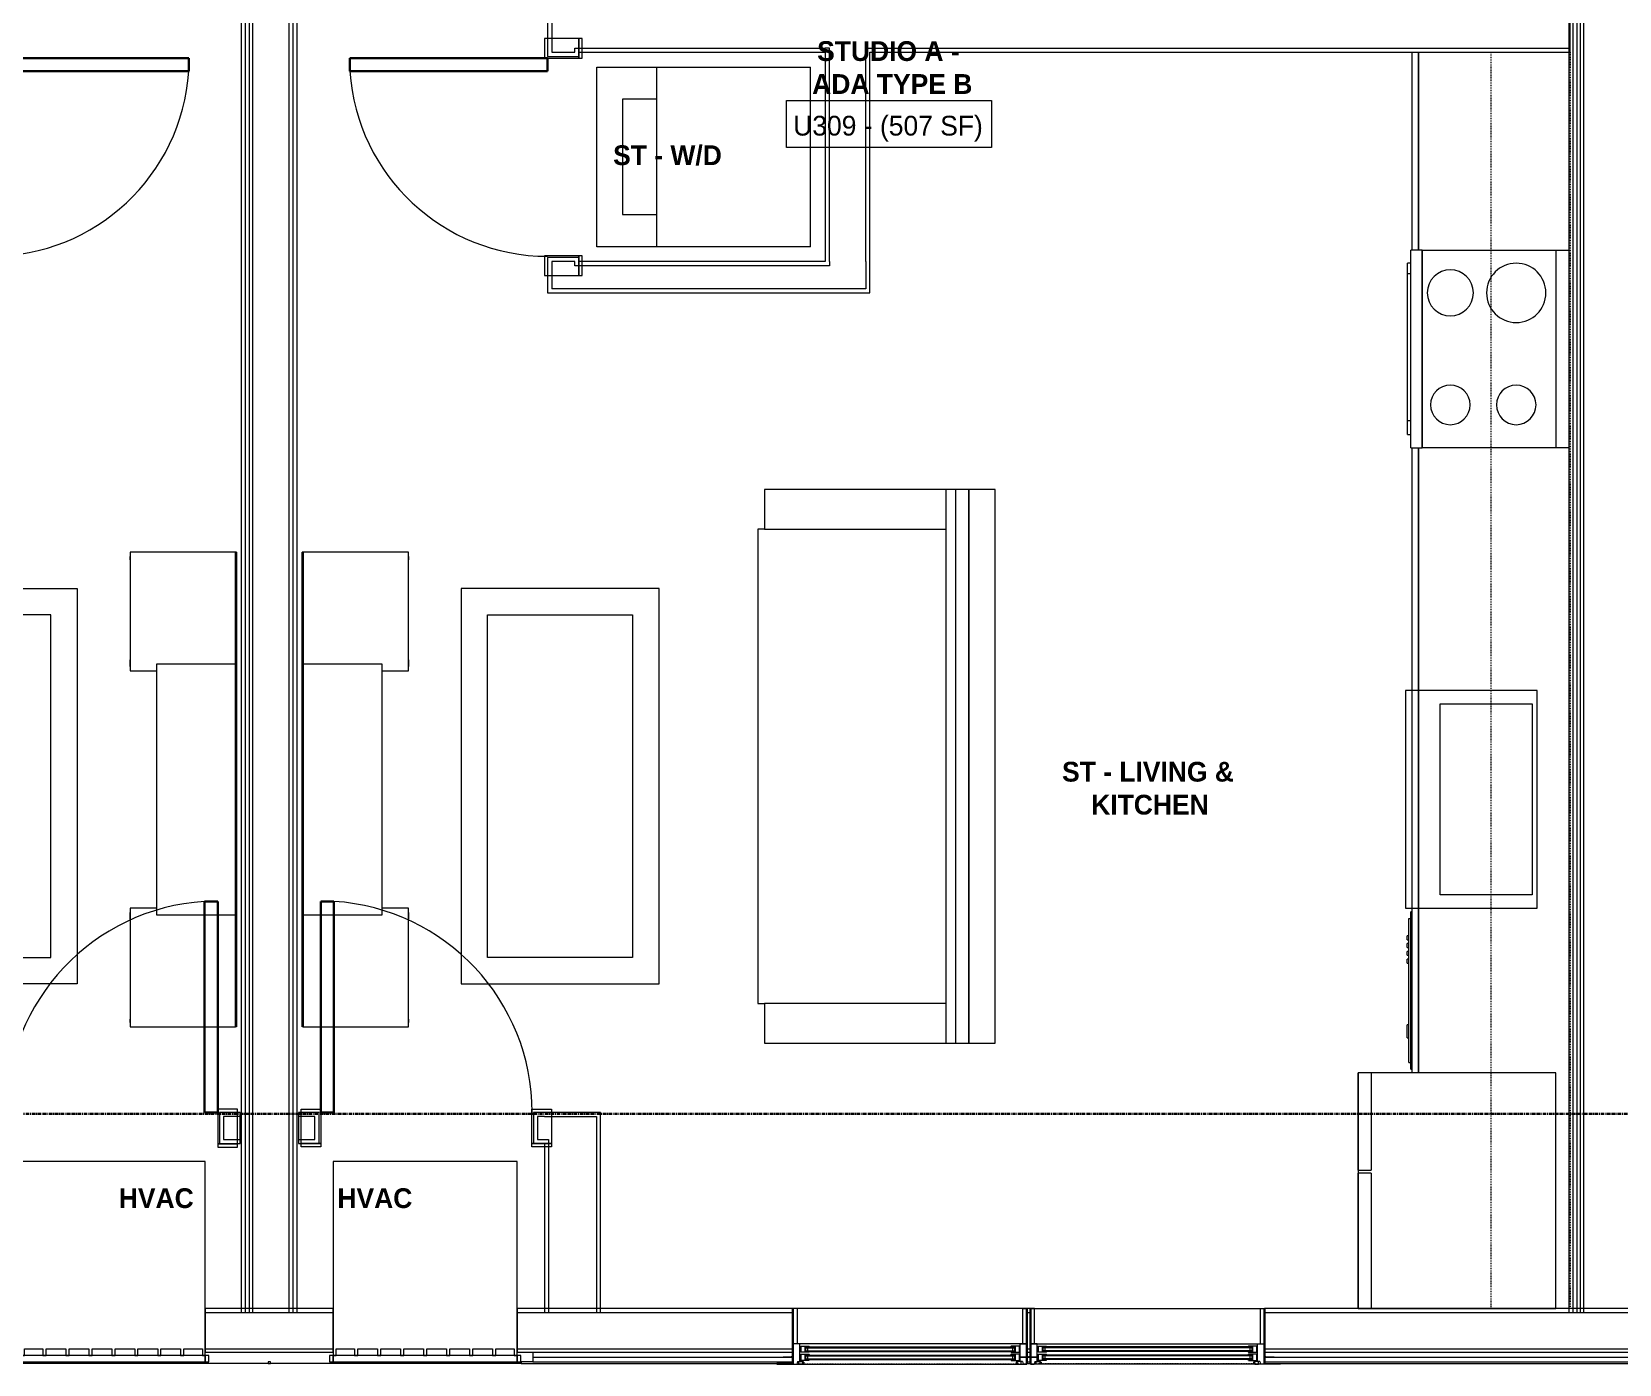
# Model space of a CAD drawing. Header units: inches. Extents: x -4093 to -1777, y 9773 to 12264.
# Drawn here: x -2750.8 to -2509.9, y 11247.8 to 11450 of the extents above; entities that cross this region are included whole.
import ezdxf

# ---------------------------------------------------------------- set-up
doc = ezdxf.new("R2010")
doc.units = ezdxf.units.IN
doc.header["$MEASUREMENT"] = 0
doc.linetypes.add('Dash', pattern=[0.25, 0.125, -0.125])
doc.linetypes.add('Grid Line 1_2_', pattern=[0.875, 0.5, -0.125, 0.125, -0.125])
for name, color, linetype, lineweight in [('0-1', 7, 'Continuous', 5), ('0-2', 7, 'Continuous', 9), ('A-AREA-IDEN', 2, 'Continuous', 9), ('A-DETL-GENF', 92, 'Continuous', 18), ('A-DETL-GENF-HDLN', 1, 'Dash', 9), ('A-DOOR-1', 7, 'Continuous', 9), ('A-DOOR-2', 10, 'Continuous', 30), ('A-GENM', 5, 'Continuous', 9), ('A-GLAZ', 151, 'Continuous', 18), ('A-GLAZ-1', 151, 'Continuous', 9), ('A-GLAZ-2', 151, 'Continuous', 30), ('A-WALL', 113, 'Continuous', 18), ('A-WALL-1', 7, 'Continuous', 9), ('A-WALL-2', 250, 'Continuous', 18), ('A-WALL-3', 113, 'Continuous', 9), ('I-FURN', 30, 'Continuous', 9), ('I-FURN-1', 7, 'Continuous', 9), ('I-WALL-1', 7, 'Continuous', 9), ('P-SANR-FIXT-1', 7, 'Continuous', 9), ('Q-CASE-1', 7, 'Continuous', 9), ('Q-CASE-HDLN-1', 7, 'Dash', 9), ('Q-SPCQ-1', 7, 'Continuous', 9), ('S-GRID-1', 1, 'Grid Line 1_2_', 30)]:
    doc.layers.add(name, color=color, linetype=linetype, lineweight=lineweight)
doc.styles.add('Century Gothic_1', font='ufonts.com_century-gothic.ttf', dxfattribs={"height": 3})
doc.styles.add('Century Gothic_B', font='GOTHICB.TTF', dxfattribs={"height": 3})

# ---------------------------------------------------------------- blocks, each defined once
blk = doc.blocks.new('Entertainment_Center_14771 - Entertainment_Center_14771-3403083-BACKGROUND - 3RD FLOOR')
at = {"layer": 'I-FURN-1'}
for p, q in [((-18, 10), (-36, 10)), ((-36, 10), (-36, -6)), ((-34.85, 10.03), (-35.34, 10.03)), ((-35.34, 10.03), (-35.34, 10)), ((-34.85, 10), (-34.85, 10.03)), ((-18.66, 10.03), (-19.66, 10.03)), ((-19.66, 10.03), (-19.66, 10)), ((-18.66, 10), (-18.66, 10.03)), ((-18, 6), (-18, 10)), ((36, 10), (18, 10)), ((18, 10), (18, 6)), ((18.66, 10.03), (18.66, 10)), ((19.66, 10.03), (18.66, 10.03)), ((19.66, 10), (19.66, 10.03)), ((35.34, 10.03), (34.85, 10.03)), ((34.85, 10.03), (34.85, 10)), ((35.34, 10), (35.34, 10.03)), ((36, -6), (36, 10)), ((19, 6), (-19, 6)), ((-19, 6), (-19, -6)), ((19, -6), (19, 6)), ((-36, -6), (-19, -6)), ((-36, -6.13), (-36, -6)), ((-36, -6), (-19, -6)), ((-19, -6.13), (-36, -6.13)), ((-19, -6), (19, -6)), ((-19, -6.13), (-19, -6)), ((-19, -6), (19, -6)), ((19, -6.13), (-19, -6.13)), ((19, -6), (36, -6)), ((19, -6), (19, -6.13)), ((19, -6), (36, -6)), ((36, -6.13), (19, -6.13)), ((36, -6.13), (36, -6))]:
    blk.add_line(p, q, dxfattribs=at)
blk = doc.blocks.new('Table-Coffee - one-1372853-BACKGROUND - 3RD FLOOR')
at = {"layer": 'I-FURN-1'}
for p, q in [((-29.28, 11.25), (30.72, 11.25)), ((-29.28, -18.75), (-29.28, 11.25)), ((30.72, 11.25), (30.72, -18.75)), ((26.72, 7.25), (-25.28, 7.25)), ((-25.28, 7.25), (-25.28, -14.75)), ((26.72, -14.75), (26.72, 7.25)), ((-25.28, -14.75), (26.72, -14.75)), ((30.72, -18.75), (-29.28, -18.75))]:
    blk.add_line(p, q, dxfattribs=at)
blk = doc.blocks.new('SWING - SINGLE - FLUSH - SWING - FLUSH - 2-6 x 6-8 - PASSAGE-4346079-BACKGROUND - 3RD FLOOR')
at = {"layer": 'A-DOOR-1'}
for p, q in [((-18, 2.375), (-18, 2.875)), ((-18, 2.875), (-15, 2.875)), ((-15, 2.875), (-15, 2.375)), ((15, 2.375), (15, 2.875)), ((15, 2.875), (18, 2.875)), ((18, 2.875), (18, 2.375)), ((-18, 2.375), (-15, 2.375)), ((-18, -2.875), (-18, 2.375)), ((-15, 2.375), (-18, 2.375)), ((-15, 2.375), (-15, -2.875)), ((15, 2.375), (18, 2.375)), ((15, -2.875), (15, 2.375)), ((18, 2.375), (15, 2.375)), ((18, 2.375), (18, -2.875)), ((-15, -2.875), (-18, -2.875)), ((18, -2.875), (15, -2.875))]:
    blk.add_line(p, q, dxfattribs=at)
blk.add_arc((15, -2.375), 30.067, 180, 266.18593, dxfattribs=at)
at = {"layer": 'A-DOOR-2'}
for p, q in [((13, -2.375), (13, -32.375)), ((15, -2.375), (13, -2.375)), ((15, -2.375), (15, -32.375)), ((15, -32.375), (13, -32.375))]:
    blk.add_line(p, q, dxfattribs=at)
blk = doc.blocks.new('SWING - SINGLE - FLUSH - SWING - 32_ x 80_ - WITH ACOUSTICAL SEAL-4346071-BACKGROUND - 3RD FLOOR')
at = {"layer": 'A-DOOR-1'}
for p, q in [((-16, 2.87), (-19, 2.87)), ((-19, 2.87), (-19, -2.38)), ((-16, -2.38), (-16, 2.87)), ((19, 2.87), (16, 2.87)), ((16, 2.87), (16, -2.38)), ((19, -2.38), (19, 2.87)), ((-19, -2.38), (-16, -2.38)), ((-16, -2.38), (-19, -2.38)), ((-19, -2.38), (-19, -2.88)), ((-16, -2.88), (-16, -2.38)), ((16, -2.38), (19, -2.38)), ((19, -2.38), (16, -2.38)), ((16, -2.38), (16, -2.88)), ((19, -2.88), (19, -2.38)), ((-19, -2.88), (-16, -2.88)), ((16, -2.88), (19, -2.88))]:
    blk.add_line(p, q, dxfattribs=at)
blk.add_arc((16, 2.37), 32.07, 93.5759, 180, dxfattribs=at)
at = {"layer": 'A-DOOR-2'}
for p, q in [((14, 2.37), (14, 34.38)), ((16, 34.38), (14, 34.38)), ((16, 2.37), (16, 34.38)), ((16, 2.37), (14, 2.37))]:
    blk.add_line(p, q, dxfattribs=at)
blk = doc.blocks.new('Entertainment_Center_14771 - Entertainment_Center_14771-1352616-BACKGROUND - 3RD FLOOR')
at = {"layer": 'I-FURN-1'}
for p, q in [((-36, 6.12), (-19, 6.12)), ((-36, 6), (-36, 6.12)), ((-19, 6), (-36, 6)), ((-19, 6), (-36, 6)), ((-36, 6), (-36, -10)), ((-19, 6.12), (19, 6.12)), ((-19, 6), (-19, 6.12)), ((19, 6), (-19, 6)), ((19, 6), (-19, 6)), ((-19, 6), (-19, -6)), ((19, 6.12), (36, 6.12)), ((19, 6.12), (19, 6)), ((36, 6), (19, 6)), ((19, -6), (19, 6)), ((36, 6), (19, 6)), ((36, 6), (36, 6.12)), ((36, -10), (36, 6)), ((-19, -6), (19, -6)), ((-18, -10), (-18, -6)), ((18, -6), (18, -10)), ((-36, -10), (-18, -10)), ((-35.34, -10), (-35.34, -10.03)), ((-35.34, -10.03), (-34.85, -10.03)), ((-34.85, -10.03), (-34.85, -10)), ((-19.66, -10), (-19.66, -10.03)), ((-19.66, -10.03), (-18.66, -10.03)), ((-18.66, -10.03), (-18.66, -10)), ((18, -10), (36, -10)), ((18.66, -10), (18.66, -10.03)), ((18.66, -10.03), (19.66, -10.03)), ((19.66, -10.03), (19.66, -10)), ((34.85, -10), (34.85, -10.03)), ((34.85, -10.03), (35.34, -10.03)), ((35.34, -10.03), (35.34, -10))]:
    blk.add_line(p, q, dxfattribs=at)
blk = doc.blocks.new('Couch-Both_Arms-Generic - 1-1352606-BACKGROUND - 3RD FLOOR')
at = {"layer": 'I-FURN'}
for p, q in [((-42, 13.5), (42, 13.5)), ((42, 13.5), (-42, 13.5)), ((-42, 13.5), (-42, 10)), ((42, 10), (42, 13.5)), ((-42, 11.5), (42, 11.5)), ((-42, 10), (-42, -17.5)), ((-42, 10), (42, 10)), ((-36, -17.5), (-36, 10)), ((36, 10), (36, -17.5)), ((42, -17.5), (42, 10)), ((-42, -17.5), (-36, -17.5)), ((-36, -17.5), (-36, -18.5)), ((-36, -18.5), (36, -18.5)), ((36, -18.5), (36, -17.5)), ((36, -17.5), (42, -17.5))]:
    blk.add_line(p, q, dxfattribs=at)
at = {"layer": 'I-FURN-1'}
for p, q in [((42, 17.5), (-42, 17.5)), ((-42, 17.5), (-42, 13.5)), ((42, 13.5), (42, 17.5))]:
    blk.add_line(p, q, dxfattribs=at)
blk = doc.blocks.new('Table-Coffee - one-1352608-BACKGROUND - 3RD FLOOR')
at = {"layer": 'I-FURN-1'}
for p, q in [((30.72, 18.75), (-29.28, 18.75)), ((-29.28, 18.75), (-29.28, -11.25)), ((30.72, -11.25), (30.72, 18.75)), ((-25.28, -7.25), (-25.28, 14.75)), ((-25.28, 14.75), (26.72, 14.75)), ((26.72, 14.75), (26.72, -7.25)), ((26.72, -7.25), (-25.28, -7.25)), ((-29.28, -11.25), (30.72, -11.25))]:
    blk.add_line(p, q, dxfattribs=at)
blk = doc.blocks.new('SWING - SINGLE - FLUSH - SWING - FLUSH - 2-6 x 6-8 - PASSAGE-4346080-BACKGROUND - 3RD FLOOR')
at = {"layer": 'A-DOOR-1'}
for p, q in [((-15, 2.875), (-18, 2.875)), ((-18, 2.875), (-18, -2.375)), ((-15, -2.375), (-15, 2.875)), ((18, 2.875), (15, 2.875)), ((15, 2.875), (15, -2.375)), ((18, -2.375), (18, 2.875)), ((-18, -2.375), (-15, -2.375)), ((-15, -2.375), (-18, -2.375)), ((-18, -2.375), (-18, -2.875)), ((-15, -2.875), (-15, -2.375)), ((15, -2.375), (18, -2.375)), ((18, -2.375), (15, -2.375)), ((15, -2.375), (15, -2.875)), ((18, -2.875), (18, -2.375)), ((-18, -2.875), (-15, -2.875)), ((15, -2.875), (18, -2.875))]:
    blk.add_line(p, q, dxfattribs=at)
blk.add_arc((15, 2.375), 30.067, 93.81407, 180, dxfattribs=at)
at = {"layer": 'A-DOOR-2'}
for p, q in [((13, 2.375), (13, 32.375)), ((15, 32.375), (13, 32.375)), ((15, 2.375), (15, 32.375)), ((15, 2.375), (13, 2.375))]:
    blk.add_line(p, q, dxfattribs=at)
blk = doc.blocks.new('Stacked Washer and Dryer - 26_x25_ - Private-3627842-BACKGROUND - 3RD FLOOR')
at = {"layer": 'P-SANR-FIXT-1'}
for p, q in [((0, 13.625), (32.4375, 13.625)), ((0, 13.625), (0, -13.625)), ((23.34375, -13.625), (23.34375, 13.625)), ((32.4375, 13.625), (32.4375, -13.625)), ((28.53125, 8.75), (23.34375, 8.75)), ((28.53125, -8.75), (28.53125, 8.75)), ((23.34375, -8.75), (28.53125, -8.75)), ((32.4375, -13.625), (0, -13.625))]:
    blk.add_line(p, q, dxfattribs=at)
blk = doc.blocks.new('SWING - SINGLE - FLUSH - SWING - 32_ x 80_ - WITH ACOUSTICAL SEAL-4346081-BACKGROUND - 3RD FLOOR')
at = {"layer": 'A-DOOR-1'}
for p, q in [((-19, 2.37), (-19, 2.87)), ((-19, 2.87), (-16, 2.87)), ((-16, 2.87), (-16, 2.37)), ((16, 2.37), (16, 2.87)), ((16, 2.87), (19, 2.87)), ((19, 2.87), (19, 2.37)), ((-19, 2.37), (-16, 2.37)), ((-19, -2.88), (-19, 2.37)), ((-16, 2.37), (-19, 2.37)), ((-16, 2.37), (-16, -2.88)), ((16, 2.37), (19, 2.37)), ((16, -2.88), (16, 2.37)), ((19, 2.37), (16, 2.37)), ((19, 2.37), (19, -2.88)), ((-16, -2.88), (-19, -2.88)), ((19, -2.88), (16, -2.88))]:
    blk.add_line(p, q, dxfattribs=at)
blk.add_arc((16, -2.38), 32.07, 180, 266.4241, dxfattribs=at)
at = {"layer": 'A-DOOR-2'}
for p, q in [((14, -2.38), (14, -34.38)), ((16, -2.38), (14, -2.38)), ((16, -2.38), (16, -34.38)), ((16, -34.38), (14, -34.38))]:
    blk.add_line(p, q, dxfattribs=at)
blk = doc.blocks.new('OD_CW_Base Cabinet - OD_CW_Base Cabinet-3857764-BACKGROUND - 3RD FLOOR')
at = {"layer": 'Q-CASE-1'}
for p, q in [((36.49, 0), (131.34, 0)), ((161.34, 0), (191.34, 0)), ((0.74, -23.81), (0.74, -21.81))]:
    blk.add_line(p, q, dxfattribs=at)
blk = doc.blocks.new('OD_CW_Upper Cabinet - OD_CW_Upper Cabinet-4366993-BACKGROUND - 3RD FLOOR')
at = {"layer": 'Q-CASE-HDLN-1'}
for p, q in [((0.74, -24), (0.74, -12)), ((0.74, -12), (191.34, -12)), ((191.34, -12), (191.34, -24)), ((191.34, -24), (0.74, -24))]:
    blk.add_line(p, q, dxfattribs=at)
blk = doc.blocks.new('Refrigerator_-_Side-by-Side_6047 - 36_ X 30_-345559-BACKGROUND - 3RD FLOOR')
at = {"layer": 'Q-SPCQ-1'}
for p, q in [((17.87, 14.42), (-17.88, 14.42)), ((-17.88, 14.42), (-17.88, -15.58)), ((17.87, -15.58), (17.87, 14.42)), ((-17.88, -13.58), (-3.13, -13.58)), ((-17.88, -13.58), (-17.88, -15.58)), ((-3.13, -15.58), (-3.13, -13.58)), ((-2.63, -13.58), (17.87, -13.58)), ((-2.63, -13.58), (-2.63, -15.58)), ((17.87, -15.58), (17.87, -13.58)), ((-17.88, -15.58), (17.87, -15.58)), ((-3.13, -15.58), (-17.88, -15.58)), ((17.87, -15.58), (-2.63, -15.58))]:
    blk.add_line(p, q, dxfattribs=at)
blk = doc.blocks.new('Stainless Steel Farmhous Kitchen Sink - Stainless Steel Farmhous Kitchen Sink-4315883-BACKGROUND - 3RD FLOOR')
at = {"layer": 'P-SANR-FIXT-1'}
for p, q in [((-33, 22.2), (-33, 2.25)), ((0, 22.2), (-33, 22.2)), ((0, 2.25), (0, 22.2)), ((-31, 3), (-31, 16.96)), ((-31, 16.96), (-2, 16.96)), ((-2, 16.96), (-2, 3)), ((-2, 3), (-31, 3)), ((-33, 2.25), (0, 2.25))]:
    blk.add_line(p, q, dxfattribs=at)
blk = doc.blocks.new('CTR - 1st Phase - Unit Layouts_rvt-1-BACKGROUND - 3RD FLOOR')
at = {"layer": 'A-WALL-1'}
for p, q in [((-2672.5, 11454.86), (-2672.5, 11446.24)), ((-2517.37, 11446.87), (-2517.37, 11451.62)), ((-2672.5, 11446.24), (-2667.75, 11446.24)), ((-2667.75, 11446.24), (-2667.75, 11446.87)), ((-2667.75, 11446.87), (-2630.37, 11446.87)), ((-2630.37, 11446.87), (-2630.37, 11415.12)), ((-2623.62, 11446.87), (-2517.37, 11446.87)), ((-2623.62, 11415.12), (-2623.62, 11446.87)), ((-2667.75, 11415.74), (-2672.5, 11415.74)), ((-2672.5, 11415.74), (-2672.5, 11410.37)), ((-2667.75, 11415.12), (-2667.75, 11415.74)), ((-2630.37, 11415.12), (-2667.75, 11415.12)), ((-2623.62, 11410.99), (-2623.62, 11415.12)), ((-2672.5, 11410.37), (-2671.87, 11410.37)), ((-2671.87, 11410.37), (-2667.75, 11410.37)), ((-2667.75, 11410.37), (-2623.62, 11410.37)), ((-2623.62, 11410.37), (-2623.62, 11410.99)), ((-2719.16, 11286.02), (-2722.29, 11286.02)), ((-2722.29, 11286.02), (-2722.29, 11281.27)), ((-2719.16, 11281.27), (-2719.16, 11286.02)), ((-2707.16, 11286.02), (-2710.29, 11286.02)), ((-2710.29, 11286.02), (-2710.29, 11281.27)), ((-2707.16, 11281.27), (-2707.16, 11286.02)), ((-2672.97, 11286.02), (-2674.66, 11286.02)), ((-2674.66, 11286.02), (-2674.66, 11281.27)), ((-2722.29, 11281.27), (-2719.16, 11281.27)), ((-2710.29, 11281.27), (-2707.16, 11281.27)), ((-2674.66, 11281.27), (-2672.97, 11281.27))]:
    blk.add_line(p, q, dxfattribs=at)
at = {"layer": 'A-WALL-2'}
for p, q in [((-2671.87, 11454.86), (-2671.87, 11446.87)), ((-2671.87, 11446.87), (-2670.12, 11446.87)), ((-2670.12, 11446.87), (-2668.37, 11446.87)), ((-2668.37, 11446.87), (-2668.37, 11447.49)), ((-2668.37, 11447.49), (-2667.75, 11447.49)), ((-2667.75, 11447.49), (-2630.37, 11447.49)), ((-2629.75, 11447.49), (-2630.37, 11447.49)), ((-2629.75, 11446.87), (-2629.75, 11447.49)), ((-2629.75, 11415.12), (-2629.75, 11446.87)), ((-2624.25, 11447.49), (-2517.37, 11447.49)), ((-2624.25, 11446.87), (-2624.25, 11447.49)), ((-2624.25, 11415.12), (-2624.25, 11446.87)), ((-2671.87, 11415.12), (-2671.87, 11410.99)), ((-2670.12, 11415.12), (-2671.87, 11415.12)), ((-2668.37, 11415.12), (-2670.12, 11415.12)), ((-2668.37, 11414.49), (-2668.37, 11415.12)), ((-2629.75, 11415.12), (-2629.75, 11414.49)), ((-2624.25, 11415.12), (-2624.25, 11414.49)), ((-2667.75, 11414.49), (-2668.37, 11414.49)), ((-2629.75, 11414.49), (-2667.75, 11414.49)), ((-2624.25, 11414.49), (-2624.25, 11410.99)), ((-2668.37, 11410.99), (-2671.87, 11410.99)), ((-2667.75, 11410.99), (-2668.37, 11410.99)), ((-2624.25, 11410.99), (-2667.75, 11410.99)), ((-2721.66, 11285.39), (-2721.66, 11283.64)), ((-2719.16, 11285.39), (-2721.66, 11285.39)), ((-2707.79, 11285.39), (-2710.29, 11285.39)), ((-2707.79, 11283.64), (-2707.79, 11285.39)), ((-2672.97, 11285.39), (-2674.04, 11285.39)), ((-2674.04, 11285.39), (-2674.04, 11283.64)), ((-2672.97, 11285.39), (-2672.35, 11285.39)), ((-2672.35, 11285.39), (-2665.1, 11285.39)), ((-2665.1, 11285.39), (-2665.1, 11255.64)), ((-2721.66, 11283.64), (-2721.66, 11281.89)), ((-2707.79, 11281.89), (-2707.79, 11283.64)), ((-2674.04, 11283.64), (-2674.04, 11281.89)), ((-2721.66, 11281.89), (-2719.16, 11281.89)), ((-2710.29, 11281.89), (-2707.79, 11281.89)), ((-2674.04, 11281.89), (-2672.97, 11281.89)), ((-2672.97, 11281.89), (-2672.35, 11281.89)), ((-2672.35, 11281.89), (-2672.35, 11255.64))]:
    blk.add_line(p, q, dxfattribs=at)
at = {"layer": 'I-WALL-1'}
for p, q in [((-2665.1, 11286.02), (-2672.97, 11286.02)), ((-2664.47, 11286.02), (-2665.1, 11286.02)), ((-2664.47, 11255.64), (-2664.47, 11286.02)), ((-2672.97, 11281.27), (-2672.97, 11255.64)), ((-2672.97, 11255.64), (-2664.47, 11255.64))]:
    blk.add_line(p, q, dxfattribs=at)
at = {"layer": 'Q-CASE-1'}
for p, q in [((-2541.37, 11416.87), (-2541.37, 11446.87)), ((-2540.37, 11416.87), (-2540.37, 11446.87)), ((-2540.37, 11446.87), (-2540.37, 11416.87)), ((-2541.37, 11292.02), (-2541.37, 11386.87)), ((-2540.37, 11292.02), (-2540.37, 11386.87)), ((-2540.37, 11386.87), (-2540.37, 11292.02)), ((-2517.56, 11256.27), (-2519.56, 11256.27))]:
    blk.add_line(p, q, dxfattribs=at)
at = {"layer": 'Q-SPCQ-1'}
for p, q in [((-2541.56, 11386.87), (-2541.56, 11416.87)), ((-2539.81, 11416.87), (-2541.56, 11416.87)), ((-2539.81, 11416.87), (-2539.81, 11386.87)), ((-2539.81, 11386.87), (-2539.81, 11416.87)), ((-2539.81, 11416.87), (-2519.56, 11416.87)), ((-2519.56, 11416.87), (-2517.56, 11416.87)), ((-2519.56, 11416.87), (-2519.56, 11386.87)), ((-2542.06, 11413.26), (-2542.06, 11414.87)), ((-2541.56, 11414.87), (-2542.06, 11414.87)), ((-2542.06, 11390.99), (-2542.06, 11413.26)), ((-2541.56, 11413.26), (-2542.06, 11413.26)), ((-2542.06, 11388.87), (-2542.06, 11390.99)), ((-2542.06, 11390.99), (-2541.56, 11390.99)), ((-2542.06, 11388.87), (-2541.56, 11388.87)), ((-2541.56, 11386.87), (-2539.81, 11386.87)), ((-2519.56, 11386.87), (-2539.81, 11386.87)), ((-2517.56, 11386.87), (-2519.56, 11386.87)), ((-2541.59, 11316.32), (-2541.59, 11315.45)), ((-2541.37, 11316.52), (-2541.39, 11316.52)), ((-2541.84, 11293.61), (-2541.84, 11315.43)), ((-2541.84, 11315.43), (-2541.59, 11315.43)), ((-2541.59, 11315.45), (-2541.59, 11292.72)), ((-2542.09, 11312.21), (-2542.09, 11312.8)), ((-2541.84, 11312.8), (-2542.09, 11312.8)), ((-2542.09, 11312.21), (-2541.84, 11312.21)), ((-2542.09, 11311.03), (-2542.09, 11311.62)), ((-2541.84, 11311.62), (-2542.09, 11311.62)), ((-2542.09, 11311.03), (-2541.84, 11311.03)), ((-2542.09, 11309.85), (-2542.09, 11310.44)), ((-2541.84, 11310.44), (-2542.09, 11310.44)), ((-2542.09, 11309.85), (-2541.84, 11309.85)), ((-2542.09, 11308.67), (-2542.09, 11309.26)), ((-2541.84, 11309.26), (-2542.09, 11309.26)), ((-2542.09, 11308.67), (-2541.84, 11308.67)), ((-2541.84, 11299.31), (-2542.09, 11299.31)), ((-2542.09, 11298.33), (-2542.09, 11299.31)), ((-2542.09, 11297.34), (-2542.09, 11298.33)), ((-2542.09, 11297.34), (-2541.84, 11297.34)), ((-2541.84, 11293.61), (-2541.59, 11293.61)), ((-2541.39, 11292.52), (-2541.37, 11292.52))]:
    blk.add_line(p, q, dxfattribs=at)
for centre, radius, start, end in [((-2535.56, 11410.37), 3.5, 90, 270), ((-2535.56, 11410.37), 3.5, 270, 90), ((-2525.56, 11410.37), 4.5, 90, 270), ((-2525.56, 11410.37), 4.5, 270, 90), ((-2535.56, 11393.37), 3, 90, 270), ((-2535.56, 11393.37), 3, 270, 90), ((-2525.56, 11393.37), 3, 90, 270), ((-2525.56, 11393.37), 3, 270, 90), ((-2541.39, 11316.32), 0.197, 90, 180), ((-2540.52, 11315.45), 1.07, 143.6564, 180), ((-2541.39, 11292.72), 0.197, 180, 270), ((-2541.39, 11292.72), 0.197, 195, 255)]:
    blk.add_arc(centre, radius, start, end, dxfattribs=at)
at = {"layer": '0-2'}
for name, p, rotation in [('SWING - SINGLE - FLUSH - SWING - FLUSH - 2-6 x 6-8 - PASSAGE-4346079-BACKGROUND - 3RD FLOOR', (-2759.32, 11430.99), 90.00000000002589), ('SWING - SINGLE - FLUSH - SWING - FLUSH - 2-6 x 6-8 - PASSAGE-4346080-BACKGROUND - 3RD FLOOR', (-2670.12, 11430.99), 89.99999999997408), ('OD_CW_Base Cabinet - OD_CW_Base Cabinet-3857764-BACKGROUND - 3RD FLOOR', (-2541.37, 11255.53), 90.00000000000423), ('OD_CW_Upper Cabinet - OD_CW_Upper Cabinet-4366993-BACKGROUND - 3RD FLOOR', (-2541.37, 11255.53), 89.99999999998337), ('Stacked Washer and Dryer - 26_x25_ - Private-3627842-BACKGROUND - 3RD FLOOR', (-2632.62, 11430.99), 180), ('Couch-Both_Arms-Generic - 1-1352606-BACKGROUND - 3RD FLOOR', (-2622.1, 11338.52), 269.9999999999793), ('Entertainment_Center_14771 - Entertainment_Center_14771-3403083-BACKGROUND - 3RD FLOOR', (-2725.85, 11335.01), 90.00000000002663), ('Entertainment_Center_14771 - Entertainment_Center_14771-1352616-BACKGROUND - 3RD FLOOR', (-2703.6, 11335.01), 89.99999999997337), ('Table-Coffee - one-1372853-BACKGROUND - 3RD FLOOR', (-2762.6, 11334.8), 90.00000000001687), ('Table-Coffee - one-1352608-BACKGROUND - 3RD FLOOR', (-2666.85, 11334.8), 89.99999999998313), ('Stainless Steel Farmhous Kitchen Sink - Stainless Steel Farmhous Kitchen Sink-4315883-BACKGROUND - 3RD FLOOR', (-2520.15, 11350.02), 89.99999999999945), ('SWING - SINGLE - FLUSH - SWING - 32_ x 80_ - WITH ACOUSTICAL SEAL-4346081-BACKGROUND - 3RD FLOOR', (-2690.91, 11283.64), 180), ('Refrigerator_-_Side-by-Side_6047 - 36_ X 30_-345559-BACKGROUND - 3RD FLOOR', (-2533.98, 11274.14), 269.999999999999)]:
    blk.add_blockref(name, p, dxfattribs=dict(at, rotation=rotation))
blk.add_blockref('SWING - SINGLE - FLUSH - SWING - 32_ x 80_ - WITH ACOUSTICAL SEAL-4346071-BACKGROUND - 3RD FLOOR', (-2738.54, 11283.64), dxfattribs=at)
blk = doc.blocks.new('CTR - 1st Phase - Common Walls_rvt-1-BACKGROUND - 3RD FLOOR')
at = {"layer": 'A-WALL-2'}
for p, q in [((-2516.94, 11255.64), (-2516.94, 11640.61)), ((-2516.31, 11255.64), (-2516.31, 11640.61)), ((-2515.81, 11255.64), (-2515.81, 11640.61)), ((-2515.31, 11255.64), (-2515.31, 11640.61)), ((-2718.35, 11255.64), (-2718.35, 11622.61)), ((-2717.72, 11255.64), (-2717.72, 11622.61)), ((-2717.22, 11255.64), (-2717.22, 11622.61)), ((-2711.72, 11255.64), (-2711.72, 11622.61)), ((-2711.1, 11255.64), (-2711.1, 11622.61))]:
    blk.add_line(p, q, dxfattribs=at)
at = {"layer": 'I-WALL-1'}
for p, q in [((-2718.97, 11622.61), (-2718.97, 11255.64)), ((-2710.47, 11255.64), (-2710.47, 11622.61)), ((-2517.56, 11601.87), (-2517.56, 11255.64)), ((-2718.97, 11255.64), (-2710.47, 11255.64)), ((-2517.56, 11255.64), (-2508.69, 11255.64))]:
    blk.add_line(p, q, dxfattribs=at)
blk = doc.blocks.new('CTR - 1st Phase - Structure_rvt-1-BACKGROUND - 3RD FLOOR')
at = {"layer": 'S-GRID-1'}
blk.add_line((-1777.25, 11285.79), (-4076.95, 11285.79), dxfattribs=at)
blk = doc.blocks.new('Perforated Panel at Magic-Pak - hvac panel - 3rd floor-2505074-BACKGROUND - 3RD FLOOR')
at = {"layer": 'A-GLAZ-1'}
for p, q in [((-19.01, -4.13), (19.01, -4.13)), ((19.01, -4.19), (-19.01, -4.19))]:
    blk.add_line(p, q, dxfattribs=at)
blk = doc.blocks.new('Window-Double_Hung-Marvin-Essential - 2-WIDE _TEMP ALL LOW_ ESDH3066-3454268-BACKGROUND - 3RD FLOOR')
at = {"layer": 'A-DETL-GENF'}
for p, q in [((-19.25, 3.23), (-19.25, 3.19)), ((-17.75, 3.23), (-19.25, 3.23)), ((-19.25, 3.19), (-17.9, 3.19)), ((-17.9, 3.19), (-17.9, 3.08)), ((-17.9, 3.08), (-17.75, 3.08)), ((-17.75, 4.28), (-17.16, 4.28)), ((-17.75, 4.28), (-17.75, 1.19)), ((-17.08, 3.87), (-17.16, 4.28)), ((-17.08, 3.87), (-16.19, 3.87)), ((-16.85, 4.25), (-16.85, 3.87)), ((-16.3, 4.25), (-16.85, 4.25)), ((-16.38, 3.77), (-16.72, 3.77)), ((-16.72, 3.77), (-16.72, 1.19)), ((-15.34, 3.69), (-16.56, 3.69)), ((-16.56, 2.75), (-16.56, 3.69)), ((-16.56, 2.75), (-15.34, 2.75)), ((-15.34, 2.47), (-16.56, 2.47)), ((-16.56, 1.53), (-16.56, 2.47)), ((-16.38, 3.87), (-16.38, 3.77)), ((-16.3, 4.01), (-16.3, 4.25)), ((-16.18, 4.01), (-16.3, 4.01)), ((-16.19, 3.97), (-16.1, 3.97)), ((-16.19, 3.87), (-16.19, 3.97)), ((-16.18, 4.22), (-16.1, 4.22)), ((-16.18, 4.22), (-16.18, 4.01)), ((-16.1, 3.97), (-16.1, 4.22)), ((-15.94, 2.87), (-15.94, 3.59)), ((-15.94, 3.59), (-15.28, 3.59)), ((-15.28, 2.87), (-15.94, 2.87)), ((15.84, 3.57), (-15.84, 3.57)), ((-15.84, 2.88), (-15.84, 3.57)), ((15.84, 3.45), (-15.84, 3.45)), ((15.84, 3.01), (-15.84, 3.01)), ((15.84, 2.88), (-15.84, 2.88)), ((-15.54, 3.01), (-15.54, 3.45)), ((-15.34, 3.69), (-15.28, 3.63)), ((-15.34, 2.75), (-15.28, 2.81)), ((-15.34, 2.47), (-15.28, 2.41)), ((-15.28, 3.59), (-15.28, 3.63)), ((-15.28, 2.81), (-15.28, 2.87)), ((15.34, 3.69), (15.28, 3.63)), ((15.28, 3.59), (15.28, 3.63)), ((15.94, 3.59), (15.28, 3.59)), ((15.28, 2.81), (15.28, 2.87)), ((15.28, 2.87), (15.94, 2.87)), ((15.34, 2.75), (15.28, 2.81)), ((15.34, 2.47), (15.28, 2.41)), ((15.34, 3.69), (16.56, 3.69)), ((16.56, 2.75), (15.34, 2.75)), ((15.34, 2.47), (16.56, 2.47)), ((15.54, 3.01), (15.54, 3.45)), ((15.84, 2.88), (15.84, 3.57)), ((15.94, 2.87), (15.94, 3.59)), ((16.18, 4.22), (16.1, 4.22)), ((16.1, 3.97), (16.1, 4.22)), ((16.19, 3.97), (16.1, 3.97)), ((16.18, 4.22), (16.18, 4.01)), ((16.18, 4.01), (16.3, 4.01)), ((16.19, 3.87), (16.19, 3.97)), ((17.08, 3.87), (16.19, 3.87)), ((16.3, 4.01), (16.3, 4.25)), ((16.3, 4.25), (16.85, 4.25)), ((16.38, 3.87), (16.38, 3.77)), ((16.38, 3.77), (16.72, 3.77)), ((16.56, 2.75), (16.56, 3.69)), ((16.56, 1.53), (16.56, 2.47)), ((16.72, 3.77), (16.72, 1.19)), ((16.85, 4.25), (16.85, 3.87)), ((17.08, 3.87), (17.16, 4.28)), ((17.75, 4.28), (17.16, 4.28)), ((17.75, 4.28), (17.75, 1.19)), ((17.75, 3.23), (19.25, 3.23)), ((17.9, 3.08), (17.75, 3.08)), ((17.9, 3.19), (17.9, 3.08)), ((19.25, 3.19), (17.9, 3.19)), ((19.25, 3.23), (19.25, 3.19)), ((-16.72, 1.19), (-17.75, 1.19)), ((-16.56, 1.53), (-15.34, 1.53)), ((-15.94, 1.65), (-15.94, 2.37)), ((-15.94, 2.37), (-15.28, 2.37)), ((-15.28, 1.65), (-15.94, 1.65)), ((15.84, 2.35), (-15.84, 2.35)), ((-15.84, 1.66), (-15.84, 2.35)), ((15.84, 2.23), (-15.84, 2.23)), ((15.84, 1.79), (-15.84, 1.79)), ((15.84, 1.66), (-15.84, 1.66)), ((-15.54, 1.79), (-15.54, 2.23)), ((-15.34, 1.53), (-15.28, 1.59)), ((-15.28, 2.37), (-15.28, 2.41)), ((-15.28, 1.59), (-15.28, 1.65)), ((15.28, 2.37), (15.28, 2.41)), ((15.94, 2.37), (15.28, 2.37)), ((15.28, 1.59), (15.28, 1.65)), ((15.28, 1.65), (15.94, 1.65)), ((15.34, 1.53), (15.28, 1.59)), ((16.56, 1.53), (15.34, 1.53)), ((15.54, 1.79), (15.54, 2.23)), ((15.84, 1.66), (15.84, 2.35)), ((15.94, 1.65), (15.94, 2.37)), ((16.72, 1.19), (17.75, 1.19))]:
    blk.add_line(p, q, dxfattribs=at)
at = {"layer": 'A-DETL-GENF-HDLN'}
blk.add_line((16.1, 4.22), (-16.5, 4.22), dxfattribs=at)
at = {"layer": 'A-GLAZ'}
for p, q in [((-17.13, 1.16), (-17.13, -4.19)), ((17.12, -4.19), (17.12, 1.16)), ((-17.13, -4.19), (-17.75, -4.19)), ((17.12, -4.19), (17.75, -4.19))]:
    blk.add_line(p, q, dxfattribs=at)
at = {"layer": 'A-GLAZ-1'}
for p, q in [((17.75, 4.28), (-17.75, 4.28)), ((20.21, 4.25), (17.75, 4.25)), ((17.75, 4.19), (20.21, 4.19)), ((20.21, 4.19), (20.21, 4.25)), ((-17.75, 1.19), (17.75, 1.19)), ((-17.75, -4.19), (17.75, -4.19))]:
    blk.add_line(p, q, dxfattribs=at)
at = {"layer": 'A-GLAZ-2'}
for p, q in [((-17.75, 4.28), (-17.75, 1.19)), ((17.75, 1.19), (17.75, 4.28)), ((-17.75, 1.16), (-17.75, -4.19)), ((17.75, -4.19), (17.75, 1.16))]:
    blk.add_line(p, q, dxfattribs=at)
blk = doc.blocks.new('Window-Double_Hung-Marvin-Essential - 2-WIDE _TEMP ALL LOW_ ESDH3066-3454271-BACKGROUND - 3RD FLOOR')
at = {"layer": 'A-DETL-GENF'}
for p, q in [((-16.72, -1.19), (-17.75, -1.19)), ((-17.75, -4.28), (-17.75, -1.19)), ((-16.72, -3.77), (-16.72, -1.19)), ((-16.56, -1.53), (-15.34, -1.53)), ((-16.56, -1.53), (-16.56, -2.47)), ((-15.28, -1.65), (-15.94, -1.65)), ((-15.94, -1.65), (-15.94, -2.37)), ((-15.94, -2.37), (-15.28, -2.37)), ((15.84, -1.66), (-15.84, -1.66)), ((-15.84, -1.66), (-15.84, -2.35)), ((15.84, -1.79), (-15.84, -1.79)), ((15.84, -2.23), (-15.84, -2.23)), ((15.84, -2.35), (-15.84, -2.35)), ((-15.54, -1.79), (-15.54, -2.23)), ((-15.34, -1.53), (-15.28, -1.59)), ((-15.34, -2.47), (-15.28, -2.41)), ((-15.28, -1.59), (-15.28, -1.65)), ((-15.28, -2.37), (-15.28, -2.41)), ((15.34, -1.53), (15.28, -1.59)), ((15.28, -1.59), (15.28, -1.65)), ((15.28, -1.65), (15.94, -1.65)), ((15.28, -2.37), (15.28, -2.41)), ((15.94, -2.37), (15.28, -2.37)), ((15.34, -2.47), (15.28, -2.41)), ((16.56, -1.53), (15.34, -1.53)), ((15.54, -1.79), (15.54, -2.23)), ((15.84, -1.66), (15.84, -2.35)), ((15.94, -1.65), (15.94, -2.37)), ((16.56, -1.53), (16.56, -2.47)), ((16.72, -3.77), (16.72, -1.19)), ((16.72, -1.19), (17.75, -1.19)), ((17.75, -4.28), (17.75, -1.19)), ((-19.25, -3.23), (-19.25, -3.19)), ((-19.25, -3.19), (-17.9, -3.19)), ((-17.75, -3.23), (-19.25, -3.23)), ((-17.9, -3.19), (-17.9, -3.08)), ((-17.9, -3.08), (-17.75, -3.08)), ((-17.75, -4.28), (-17.16, -4.28)), ((-17.08, -3.87), (-17.16, -4.28)), ((-17.08, -3.87), (-16.19, -3.87)), ((-16.85, -4.25), (-16.85, -3.87)), ((-16.3, -4.25), (-16.85, -4.25)), ((-16.38, -3.77), (-16.72, -3.77)), ((-15.34, -2.47), (-16.56, -2.47)), ((-16.56, -2.75), (-15.34, -2.75)), ((-16.56, -2.75), (-16.56, -3.69)), ((-15.34, -3.69), (-16.56, -3.69)), ((-16.38, -3.87), (-16.38, -3.77)), ((-16.18, -4.01), (-16.3, -4.01)), ((-16.3, -4.01), (-16.3, -4.25)), ((-16.19, -3.87), (-16.19, -3.97)), ((-16.19, -3.97), (-16.1, -3.97)), ((-16.18, -4.22), (-16.18, -4.01)), ((-16.18, -4.22), (-16.1, -4.22)), ((-16.1, -3.97), (-16.1, -4.22)), ((-15.28, -2.87), (-15.94, -2.87)), ((-15.94, -2.87), (-15.94, -3.59)), ((-15.94, -3.59), (-15.28, -3.59)), ((15.84, -2.88), (-15.84, -2.88)), ((-15.84, -2.88), (-15.84, -3.57)), ((15.84, -3.01), (-15.84, -3.01)), ((15.84, -3.45), (-15.84, -3.45)), ((15.84, -3.57), (-15.84, -3.57)), ((-15.54, -3.01), (-15.54, -3.45)), ((-15.34, -2.75), (-15.28, -2.81)), ((-15.34, -3.69), (-15.28, -3.63)), ((-15.28, -2.81), (-15.28, -2.87)), ((-15.28, -3.59), (-15.28, -3.63)), ((15.34, -2.75), (15.28, -2.81)), ((15.28, -2.81), (15.28, -2.87)), ((15.28, -2.87), (15.94, -2.87)), ((15.28, -3.59), (15.28, -3.63)), ((15.94, -3.59), (15.28, -3.59)), ((15.34, -3.69), (15.28, -3.63)), ((15.34, -2.47), (16.56, -2.47)), ((16.56, -2.75), (15.34, -2.75)), ((15.34, -3.69), (16.56, -3.69)), ((15.54, -3.01), (15.54, -3.45)), ((15.84, -2.88), (15.84, -3.57)), ((15.94, -2.87), (15.94, -3.59)), ((16.19, -3.97), (16.1, -3.97)), ((16.1, -3.97), (16.1, -4.22)), ((16.18, -4.22), (16.1, -4.22)), ((16.18, -4.22), (16.18, -4.01)), ((16.18, -4.01), (16.3, -4.01)), ((17.08, -3.87), (16.19, -3.87)), ((16.19, -3.87), (16.19, -3.97)), ((16.3, -4.01), (16.3, -4.25)), ((16.3, -4.25), (16.85, -4.25)), ((16.38, -3.87), (16.38, -3.77)), ((16.38, -3.77), (16.72, -3.77)), ((16.56, -2.75), (16.56, -3.69)), ((16.85, -4.25), (16.85, -3.87)), ((17.08, -3.87), (17.16, -4.28)), ((17.75, -4.28), (17.16, -4.28)), ((17.9, -3.08), (17.75, -3.08)), ((17.75, -3.23), (19.25, -3.23)), ((17.9, -3.19), (17.9, -3.08)), ((19.25, -3.19), (17.9, -3.19)), ((19.25, -3.23), (19.25, -3.19))]:
    blk.add_line(p, q, dxfattribs=at)
at = {"layer": 'A-DETL-GENF-HDLN'}
blk.add_line((16.1, -4.22), (-16.5, -4.22), dxfattribs=at)
at = {"layer": 'A-GLAZ'}
for p, q in [((-17.13, 4.19), (-17.75, 4.19)), ((-17.13, -1.16), (-17.13, 4.19)), ((17.12, 4.19), (17.75, 4.19)), ((17.12, 4.19), (17.12, -1.16))]:
    blk.add_line(p, q, dxfattribs=at)
at = {"layer": 'A-GLAZ-1'}
for p, q in [((-17.75, 4.19), (17.75, 4.19)), ((-17.75, -1.19), (17.75, -1.19)), ((17.75, -4.28), (-17.75, -4.28)), ((17.75, -4.19), (20.21, -4.19)), ((20.21, -4.25), (17.75, -4.25)), ((20.21, -4.19), (20.21, -4.25))]:
    blk.add_line(p, q, dxfattribs=at)
at = {"layer": 'A-GLAZ-2'}
for p, q in [((-17.75, -1.16), (-17.75, 4.19)), ((17.75, 4.19), (17.75, -1.16)), ((-17.75, -4.28), (-17.75, -1.19)), ((17.75, -1.19), (17.75, -4.28))]:
    blk.add_line(p, q, dxfattribs=at)
blk = doc.blocks.new('V-Series_EWC4_SPVU_RFA_2015 - 2ND AND 3RD FLOOR-2226480-BACKGROUND - 3RD FLOOR')
at = {"layer": 'A-GENM'}
for p, q in [((-3859.97, 11740.34), (-3859.97, 11739.78)), ((-3858.97, 11740.34), (-3859.97, 11740.34)), ((-3858.97, 11739.78), (-3858.97, 11740.34)), ((-3859.97, 11739.78), (-3859.97, 11711.9)), ((-3858.97, 11739.78), (-3859.97, 11739.78)), ((-3859.97, 11739.78), (-3858.97, 11739.78)), ((-3858.97, 11711.9), (-3858.97, 11739.78)), ((-3829.54, 11739.78), (-3858.97, 11739.78)), ((-3858.97, 11739.78), (-3858.97, 11739.34)), ((-3858.97, 11739.34), (-3857.97, 11739.34)), ((-3857.97, 11739.34), (-3857.97, 11736.54)), ((-3829.54, 11711.9), (-3829.54, 11739.78)), ((-3857.97, 11736.54), (-3858.97, 11736.54)), ((-3858.97, 11736.54), (-3858.97, 11736.04)), ((-3858.97, 11736.04), (-3857.97, 11736.04)), ((-3857.97, 11736.04), (-3857.97, 11733.06)), ((-3857.97, 11733.06), (-3858.97, 11733.06)), ((-3858.97, 11733.06), (-3858.97, 11732.56)), ((-3858.97, 11732.56), (-3857.97, 11732.56)), ((-3857.97, 11732.56), (-3857.97, 11729.57)), ((-3857.97, 11729.57), (-3858.97, 11729.57)), ((-3858.97, 11729.57), (-3858.97, 11729.07)), ((-3858.97, 11729.07), (-3857.97, 11729.07)), ((-3857.97, 11729.07), (-3857.97, 11726.09)), ((-3857.97, 11726.09), (-3858.97, 11726.09)), ((-3858.97, 11726.09), (-3858.97, 11725.59)), ((-3858.97, 11725.59), (-3857.97, 11725.59)), ((-3857.97, 11725.59), (-3857.97, 11722.61)), ((-3857.97, 11722.61), (-3858.97, 11722.61)), ((-3858.97, 11722.61), (-3858.97, 11722.11)), ((-3858.97, 11722.11), (-3857.97, 11722.11)), ((-3857.97, 11722.11), (-3857.97, 11719.12)), ((-3857.97, 11719.12), (-3858.97, 11719.12)), ((-3858.97, 11719.12), (-3858.97, 11718.62)), ((-3858.97, 11718.62), (-3857.97, 11718.62)), ((-3857.97, 11718.62), (-3857.97, 11715.64)), ((-3857.97, 11715.64), (-3858.97, 11715.64)), ((-3858.97, 11715.64), (-3858.97, 11715.14)), ((-3858.97, 11715.14), (-3857.97, 11715.14)), ((-3857.97, 11715.14), (-3857.97, 11712.34)), ((-3859.97, 11711.9), (-3858.97, 11711.9)), ((-3859.97, 11711.9), (-3859.97, 11711.34)), ((-3858.97, 11711.9), (-3859.97, 11711.9)), ((-3859.97, 11711.34), (-3858.97, 11711.34)), ((-3857.97, 11712.34), (-3858.97, 11712.34)), ((-3858.97, 11712.34), (-3858.97, 11711.9)), ((-3858.97, 11711.34), (-3858.97, 11711.9)), ((-3858.97, 11711.9), (-3829.54, 11711.9))]:
    blk.add_line(p, q, dxfattribs=at)

msp = doc.modelspace()

# ---------------------------------------------------------------- linework, layer by layer
at = {"layer": 'A-AREA-IDEN', "flags": 128}
msp.add_lwpolyline([(-2636.24, 11439.57), (-2605.15, 11439.57), (-2605.15, 11432.41), (-2636.24, 11432.41)], close=True, dxfattribs=at)
at = {"layer": 'A-WALL'}
for p, q in [((-2724.44, 11255.64), (-2705.01, 11255.64)), ((-2677.14, 11255.64), (-2635.28, 11255.64)), ((-2599.78, 11255.64), (-2599.27, 11255.64)), ((-2563.77, 11255.64), (-2445.74, 11255.64)), ((-2724.44, 11250.14), (-2705.01, 11250.14)), ((-2677.14, 11250.14), (-2635.28, 11250.14)), ((-2674.76, 11249.64), (-2635.28, 11249.64)), ((-2674.76, 11248.89), (-2635.28, 11248.89)), ((-2599.78, 11250.14), (-2599.27, 11250.14)), ((-2599.78, 11249.64), (-2599.27, 11249.64)), ((-2599.78, 11248.89), (-2599.27, 11248.89)), ((-2563.77, 11250.14), (-2445.74, 11250.14)), ((-2563.77, 11249.64), (-2445.74, 11249.64)), ((-2563.77, 11248.89), (-2445.74, 11248.89)), ((-2674.76, 11248.14), (-2635.28, 11248.14)), ((-2599.78, 11248.14), (-2599.27, 11248.14)), ((-2563.77, 11248.14), (-2445.74, 11248.14))]:
    msp.add_line(p, q, dxfattribs=at)
at = {"layer": 'A-WALL-3'}
for p, q in [((-2705.01, 11256.26), (-2724.44, 11256.26)), ((-2724.44, 11256.26), (-2724.44, 11249.64)), ((-2705.01, 11249.64), (-2705.01, 11256.26)), ((-2635.28, 11256.26), (-2677.14, 11256.26)), ((-2677.14, 11256.26), (-2677.14, 11249.64)), ((-2599.27, 11256.26), (-2599.78, 11256.26)), ((-2445.74, 11256.26), (-2563.77, 11256.26)), ((-2724.44, 11249.64), (-2705.01, 11249.64)), ((-2677.14, 11249.64), (-2674.76, 11249.64)), ((-2674.76, 11249.64), (-2674.76, 11248.14)), ((-2635.28, 11250.89), (-2635.28, 11250.92)), ((-2599.78, 11250.92), (-2599.78, 11250.89)), ((-2599.27, 11250.89), (-2599.27, 11250.92)), ((-2563.77, 11250.92), (-2563.77, 11250.89)), ((-2714.54, 11248.14), (-2714.91, 11248.14)), ((-2714.91, 11248.14), (-2714.91, 11247.89)), ((-2714.91, 11247.89), (-2714.54, 11247.89)), ((-2714.54, 11247.89), (-2714.54, 11248.14)), ((-2674.76, 11248.14), (-2676.51, 11248.14)), ((-2676.51, 11248.14), (-2676.51, 11247.89)), ((-2676.51, 11247.89), (-2637.74, 11247.89)), ((-2599.78, 11247.89), (-2599.27, 11247.89)), ((-2561.31, 11247.89), (-2445.74, 11247.89))]:
    msp.add_line(p, q, dxfattribs=at)

# ---------------------------------------------------------------- block references
at = {"layer": '0-1'}
for name in ['CTR - 1st Phase - Structure_rvt-1-BACKGROUND - 3RD FLOOR', 'CTR - 1st Phase - Unit Layouts_rvt-1-BACKGROUND - 3RD FLOOR', 'CTR - 1st Phase - Common Walls_rvt-1-BACKGROUND - 3RD FLOOR']:
    msp.add_blockref(name, (0, 0), dxfattribs=at)
at = {"layer": 'A-GENM', "rotation": 89.99999999999993}
for p in [(8987.47, 15108.11), (9034.77, 15108.11)]:
    msp.add_blockref('V-Series_EWC4_SPVU_RFA_2015 - 2ND AND 3RD FLOOR-2226480-BACKGROUND - 3RD FLOOR', p, dxfattribs=at)
at = {"layer": 'A-GLAZ-1', "rotation": 180}
msp.add_blockref('Window-Double_Hung-Marvin-Essential - 2-WIDE _TEMP ALL LOW_ ESDH3066-3454268-BACKGROUND - 3RD FLOOR', (-2617.53, 11252.08), dxfattribs=at)
at = {"layer": 'A-GLAZ-1'}
for name, p in [('Window-Double_Hung-Marvin-Essential - 2-WIDE _TEMP ALL LOW_ ESDH3066-3454271-BACKGROUND - 3RD FLOOR', (-2581.52, 11252.08)), ('Perforated Panel at Magic-Pak - hvac panel - 3rd floor-2505074-BACKGROUND - 3RD FLOOR', (-2733.92, 11252.08)), ('Perforated Panel at Magic-Pak - hvac panel - 3rd floor-2505074-BACKGROUND - 3RD FLOOR', (-2695.52, 11252.08))]:
    msp.add_blockref(name, p, dxfattribs=at)

# ---------------------------------------------------------------- texts
at = {"layer": 'A-AREA-IDEN', "char_height": 3, "attachment_point": 1}
for s, insert, width, style in [('STUDIO A -', (-2631.61, 11448.56), 26.361, 'Century Gothic_B'), ('ADA TYPE B', (-2632.36, 11443.56), 28.179, 'Century Gothic_B'), ('U309 - (507 SF)', (-2635.24, 11437.24), 35.148, 'Century Gothic_1'), ('ST - W/D', (-2662.56, 11432.76), 20.402, 'Century Gothic_B'), ('ST - LIVING &', (-2594.46, 11339.21), 31.613, 'Century Gothic_B'), ('KITCHEN', (-2590.04, 11334.21), 20.907, 'Century Gothic_B'), ('HVAC', (-2737.55, 11274.5), 15.049, 'Century Gothic_B'), ('HVAC', (-2704.39, 11274.5), 15.049, 'Century Gothic_B')]:
    msp.add_mtext(s, dxfattribs=dict(at, insert=insert, width=width, style=style))

doc.saveas('drawing.dxf')
